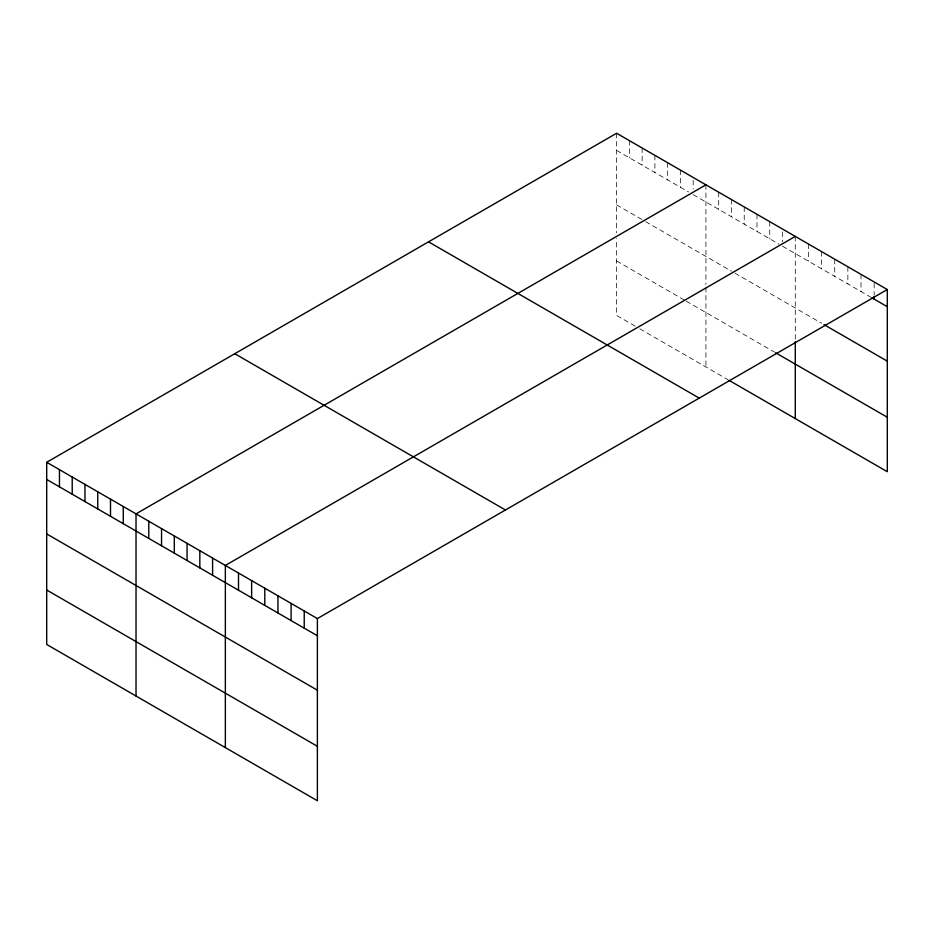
<?xml version="1.0" encoding="UTF-8"?>
<svg xmlns="http://www.w3.org/2000/svg" width="934" height="934" viewBox="0 0 934 934"><rect width="100%" height="100%" fill="white"/><g stroke="black" fill="none" stroke-linecap="round" stroke-linejoin="round"><path stroke-width="0.7" stroke-dasharray="4.67 3.5" d="M616.615 150.432L688.545 191.96M693.18 194.634L779.026 244.194M782.505 246.202L870.57 297.047M616.615 204.873L642.137 219.618M645.616 221.627L731.462 271.187M734.941 273.195L821.558 323.199M616.615 260.971L685.066 300.491M686.221 301.157L774.391 352.06M635.178 326.141L616.615 315.423L616.615 238.532M639.813 328.815L727.983 379.718M874.154 283.376L874.154 294.829M861.008 274.351L861.008 291.525M847.862 266.762L847.862 283.936M834.716 259.173L834.716 276.347M821.558 251.585L821.558 268.758M808.412 243.996L808.412 261.17M795.266 236.407L795.266 340.28M782.505 231.901L782.505 241.918M769.744 221.673L769.744 238.835M756.984 214.306L756.984 231.469M744.223 206.939L744.223 224.102M731.462 199.561L731.462 216.735M718.701 192.194L718.701 209.368M705.941 184.827L705.941 284.496M705.941 287.298L705.941 366.992M693.18 180.32L693.18 188.913M680.419 170.093L680.419 187.267M667.658 162.726L667.658 179.9M654.897 155.359L654.897 172.533M642.137 147.992L642.137 165.166M629.376 140.625L629.376 157.799M616.615 133.258L616.615 232.928"/><path stroke-width="1.4" d="M887.3 289.54L317.385 618.577L317.385 800.742L46.7 644.46L46.7 462.295L616.615 133.258L887.3 289.54L887.3 471.705L729.139 380.395M705.941 184.827L136.025 513.875L136.025 696.028M795.266 236.407L225.351 565.444L225.351 747.609M871.761 297.736L887.3 306.702M823.951 324.588L887.3 361.154M775.547 352.737L887.3 417.253M428.543 241.848L699.227 398.118M234.773 353.717L505.457 509.999M46.7 462.295L317.385 618.577M46.7 479.469L317.385 635.75M46.7 533.921L317.385 690.191M46.7 590.019L317.385 746.289M874.154 296.253L874.154 299.113M795.266 341.681L795.266 418.572M304.239 610.988L304.239 628.15M291.093 603.399L291.093 620.561M277.947 595.799L277.947 612.973M264.789 588.21L264.789 605.384M251.643 580.621L251.643 597.795M238.497 573.032L238.497 590.206M212.59 558.077L212.59 575.239M199.829 550.71L199.829 567.872M187.069 543.343L187.069 560.505M174.308 535.976L174.308 553.138M161.547 528.609L161.547 545.771M148.786 521.242L148.786 538.404M123.265 506.497L123.265 523.67M110.504 499.13L110.504 516.304M97.743 491.763L97.743 508.937M84.982 484.396L84.982 501.57M72.222 477.029L72.222 494.203M59.461 469.662L59.461 486.836"/></g></svg>
